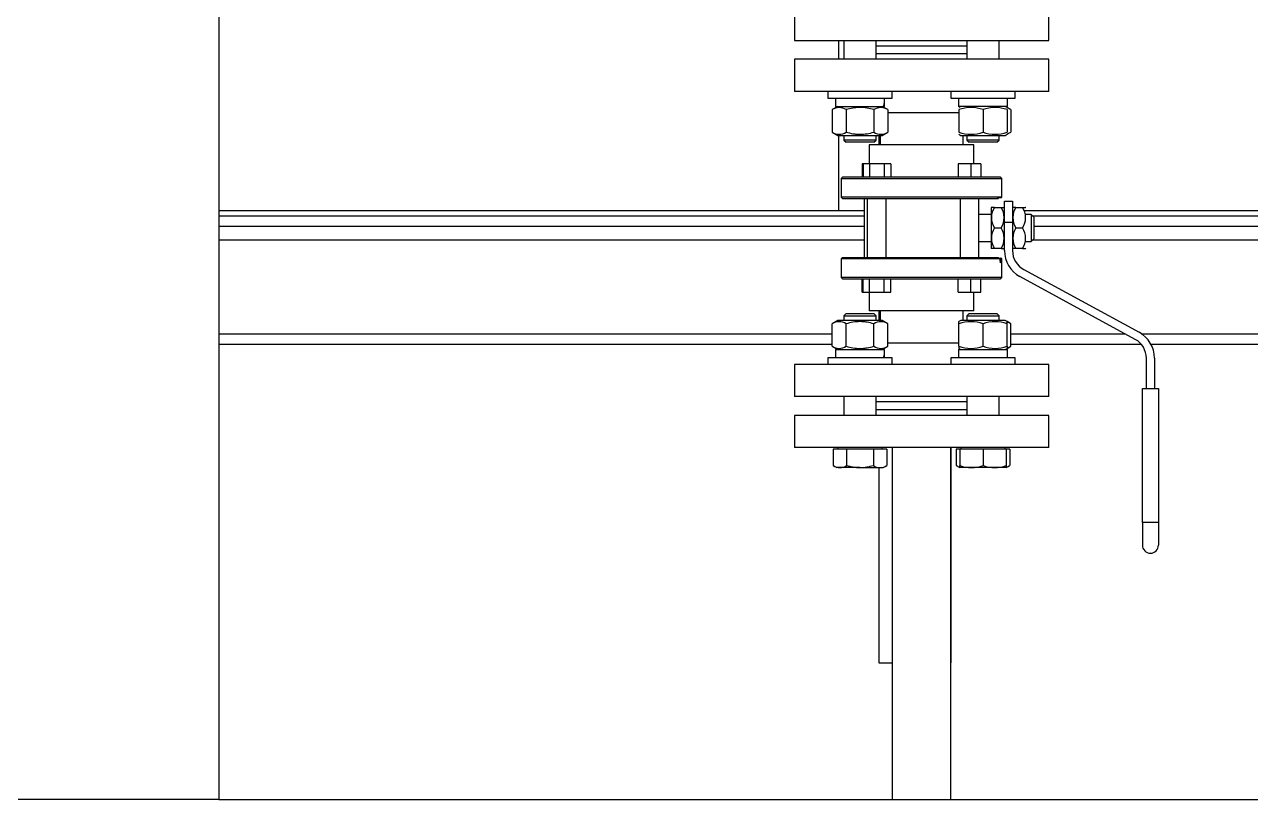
# Model space of a CAD drawing. Extents: x -681219 to -550379, y -242630 to -158199.
# Drawn here: x -636433 to -635577, y -179156 to -178615 of the extents above; entities that cross this region are included whole.
import ezdxf

# ---------------------------------------------------------------- set-up
doc = ezdxf.new("R2010")
doc.units = 0
doc.header["$LTSCALE"] = 1000
for name, color, linetype in [('$TD_AUDIT_GENERATED_(24C)', 7, 'CONTINUOUS'), ('$TD_AUDIT_GENERATED_(2AE)', 7, 'CONTINUOUS'), ('$TD_AUDIT_GENERATED_(2E8)', 7, 'CONTINUOUS'), ('$TD_AUDIT_GENERATED_(352)', 7, 'CONTINUOUS'), ('12_GB93', 7, 'CONTINUOUS'), ('12_GB97.1', 7, 'CONTINUOUS'), ('DN15-PN1.6_GB911', 7, 'CONTINUOUS'), ('M12_GB6170', 7, 'CONTINUOUS'), ('M12×50_GB5782', 7, 'CONTINUOUS'), ('MYGL011000391', 7, 'CONTINUOUS'), ('MYGL165_070301', 7, 'CONTINUOUS'), ('MYGL165_080101', 7, 'CONTINUOUS'), ('球阀DN15法兰不锈钢', 7, 'CONTINUOUS')]:
    doc.layers.add(name, color=color, linetype=linetype)

msp = doc.modelspace()

# ---------------------------------------------------------------- linework, layer by layer
at = {"layer": '$TD_AUDIT_GENERATED_(24C)', "color": 7, "linetype": 'Continuous'}
msp.add_line((-636297.343, -179156.4514), (-633926.6863, -179156.4514), dxfattribs=at)
at = {"layer": '$TD_AUDIT_GENERATED_(2AE)', "color": 7, "linetype": 'Continuous'}
for p, q in [((-636297.343, -177720.0298), (-636297.343, -179156.4514)), ((-636297.343, -179156.4514), (-636437.6186, -179156.4514))]:
    msp.add_line(p, q, dxfattribs=at)
at = {"layer": '$TD_AUDIT_GENERATED_(2E8)', "color": 7, "linetype": 'Continuous'}
for p, q in [((-636297.343, -178744.9765), (-635846.4151, -178744.9765)), ((-636297.343, -178748.7172), (-635846.4151, -178748.7172)), ((-635734.9628, -178744.9765), (-633926.6863, -178744.9765)), ((-635728.7595, -178748.7172), (-633926.6863, -178748.7172)), ((-635846.4151, -178756.1985), (-636297.343, -178756.1985)), ((-633926.6863, -178756.1985), (-635727.8243, -178756.1985)), ((-635846.4151, -178765.5502), (-636297.343, -178765.5502)), ((-634749.6362, -178765.5502), (-635728.7595, -178765.5502)), ((-636297.343, -178831.0122), (-635868.7986, -178831.0122)), ((-635743.9587, -178831.0122), (-635664.3516, -178831.0122)), ((-635652.8033, -178831.0122), (-634749.6362, -178831.0122)), ((-635868.7986, -178838.4935), (-636297.343, -178838.4935)), ((-635652.7771, -178838.4935), (-635743.9587, -178838.4935)), ((-634749.6362, -178838.4935), (-635646.0496, -178838.4935))]:
    msp.add_line(p, q, dxfattribs=at)
at = {"layer": '$TD_AUDIT_GENERATED_(352)', "color": 7, "linetype": 'Continuous'}
for p, q in [((-635864.3592, -178626.2099), (-635864.3592, -178639.3023)), ((-635864.3592, -178692.4199), (-635864.3592, -178744.9765))]:
    msp.add_line(p, q, dxfattribs=at)
at = {"layer": '12_GB93', "color": 7, "linetype": 'Continuous'}
for p, q in [((-635866.568, -178666.4222), (-635866.568, -178672.2202)), ((-635832.1537, -178672.2202), (-635832.1537, -178671.3711)), ((-635780.6035, -178666.4222), (-635780.6035, -178672.2202)), ((-635746.1893, -178672.2202), (-635746.1893, -178666.4222)), ((-635866.568, -178672.2202), (-635832.8808, -178672.2202)), ((-635832.1747, -178672.2202), (-635832.8808, -178672.2202)), ((-635746.1893, -178672.2202), (-635780.6035, -178672.2202)), ((-635866.568, -178842.0472), (-635832.1537, -178842.0472)), ((-635866.568, -178842.0472), (-635866.568, -178847.8452)), ((-635833.837, -178842.0472), (-635832.8808, -178842.0472)), ((-635780.6035, -178842.0472), (-635746.1893, -178842.0472)), ((-635780.6035, -178842.0472), (-635780.6035, -178847.8452)), ((-635746.1893, -178847.8452), (-635746.1893, -178842.0472)), ((-635832.1537, -178847.8452), (-635832.1537, -178846.9961))]:
    msp.add_line(p, q, dxfattribs=at)
for centre, start, end in [((-635849.3609, -178667.2713), 343.285053, 2.8284743), ((-635849.3609, -178671.3711), 357.1715257, 6.8420175), ((-635849.3609, -178842.8963), 343.285053, 2.8284743), ((-635849.3609, -178846.9961), 357.1715257, 6.8420175)]:
    msp.add_arc(centre, 17.2071, start, end, dxfattribs=at)
at = {"layer": '12_GB97.1', "color": 7, "linetype": 'Continuous'}
for p, q in [((-635871.805, -178661.7463), (-635871.805, -178666.4222)), ((-635826.9168, -178666.4222), (-635826.9168, -178661.7463)), ((-635785.8405, -178661.7463), (-635785.8405, -178666.4222)), ((-635740.9523, -178666.4222), (-635740.9523, -178661.7463)), ((-635871.805, -178666.4222), (-635826.9168, -178666.4222)), ((-635785.8405, -178666.4222), (-635740.9523, -178666.4222)), ((-635826.9168, -178847.8452), (-635871.805, -178847.8452)), ((-635871.805, -178847.8452), (-635871.805, -178852.5211)), ((-635826.9168, -178852.5211), (-635826.9168, -178847.8452)), ((-635740.9523, -178847.8452), (-635785.8405, -178847.8452)), ((-635785.8405, -178847.8452), (-635785.8405, -178852.5211)), ((-635740.9523, -178852.5211), (-635740.9523, -178847.8452))]:
    msp.add_line(p, q, dxfattribs=at)
at = {"layer": 'DN15-PN1.6_GB911', "color": 7, "linetype": 'Continuous'}
for p, q in [((-635895.2198, -178603.7658), (-635895.2198, -178626.2099)), ((-635717.5375, -178626.2099), (-635717.5375, -178603.7658)), ((-635895.2198, -178626.2099), (-635717.5375, -178626.2099)), ((-635838.1388, -178629.9505), (-635774.6184, -178629.9505)), ((-635774.6184, -178884.3169), (-635838.1388, -178884.3169)), ((-635717.5375, -178888.0575), (-635895.2198, -178888.0575)), ((-635895.2198, -178888.0575), (-635895.2198, -178910.5016)), ((-635717.5375, -178910.5016), (-635717.5375, -178888.0575)), ((-635717.5375, -178910.5016), (-635895.2198, -178910.5016))]:
    msp.add_line(p, q, dxfattribs=at)
at = {"layer": 'M12_GB6170', "color": 7, "linetype": 'Continuous'}
for p, q in [((-635864.8847, -178672.2202), (-635868.7986, -178674.48)), ((-635868.7986, -178674.48), (-635868.7986, -178690.1602)), ((-635859.0797, -178674.4798), (-635859.0797, -178690.1604)), ((-635839.642, -178674.4798), (-635839.642, -178690.1604)), ((-635829.9232, -178674.48), (-635833.837, -178672.2202)), ((-635829.9232, -178674.48), (-635829.9232, -178690.1602)), ((-635778.9202, -178672.2202), (-635780.2295, -178672.9762)), ((-635780.2295, -178674.4798), (-635780.2295, -178690.1604)), ((-635763.3964, -178674.48), (-635763.3964, -178690.1602)), ((-635746.5633, -178672.9762), (-635747.8726, -178672.2202)), ((-635743.9587, -178674.48), (-635746.5633, -178672.9762)), ((-635746.5633, -178674.4798), (-635746.5633, -178690.1604)), ((-635743.9587, -178674.48), (-635743.9587, -178690.1602)), ((-635868.7986, -178690.1602), (-635864.8847, -178692.4199)), ((-635864.8847, -178692.4199), (-635833.837, -178692.4199)), ((-635833.837, -178692.4199), (-635829.9232, -178690.1602)), ((-635780.2295, -178691.664), (-635778.9202, -178692.4199)), ((-635778.9202, -178692.4199), (-635747.8726, -178692.4199)), ((-635747.8726, -178692.4199), (-635746.5633, -178691.664)), ((-635746.5633, -178691.664), (-635743.9587, -178690.1602)), ((-635864.8847, -178821.8475), (-635868.7986, -178824.1072)), ((-635868.7986, -178839.7874), (-635868.7986, -178824.1072)), ((-635833.837, -178821.8475), (-635864.8847, -178821.8475)), ((-635859.0797, -178839.7877), (-635859.0797, -178824.107)), ((-635839.642, -178839.7877), (-635839.642, -178824.107)), ((-635829.9232, -178824.1072), (-635833.837, -178821.8475)), ((-635829.9232, -178839.7874), (-635829.9232, -178824.1072)), ((-635778.9202, -178821.8475), (-635780.2295, -178822.6034)), ((-635780.2295, -178824.107), (-635780.2295, -178822.6034)), ((-635780.2295, -178839.7877), (-635780.2295, -178824.107)), ((-635747.8726, -178821.8475), (-635778.9202, -178821.8475)), ((-635763.3964, -178839.7874), (-635763.3964, -178824.1072)), ((-635746.5633, -178822.6034), (-635747.8726, -178821.8475)), ((-635746.5633, -178824.107), (-635746.5633, -178822.6034)), ((-635743.9587, -178824.1072), (-635746.5633, -178822.6034)), ((-635746.5633, -178839.7877), (-635746.5633, -178824.107)), ((-635743.9587, -178839.7874), (-635743.9587, -178824.1072)), ((-635868.7986, -178839.7874), (-635864.8847, -178842.0472)), ((-635833.837, -178842.0472), (-635829.9232, -178839.7874)), ((-635780.2295, -178839.7877), (-635780.2295, -178841.2913)), ((-635780.2295, -178841.2913), (-635778.9202, -178842.0472)), ((-635747.8726, -178842.0472), (-635746.5633, -178841.2913)), ((-635746.5633, -178841.2913), (-635743.9587, -178839.7874)), ((-635746.5633, -178839.7877), (-635746.5633, -178841.2913))]:
    msp.add_line(p, q, dxfattribs=at)
for centre, radius, start, end in [((-635863.939, -178681.6955), 8.6994, 56.0428623, 123.9600488), ((-635834.7828, -178681.6955), 8.6994, 56.0398026, 123.9572863), ((-635771.8133, -178697.4981), 24.5087, 69.9144081, 110.0839111), ((-635754.9795, -178697.4982), 24.5088, 69.9161491, 110.0855317), ((-635748.8183, -178681.6955), 8.6994, 56.0398026, 74.7226153), ((-635863.939, -178682.9447), 8.6994, 236.0398026, 303.9572863), ((-635834.7828, -178682.9446), 8.6994, 236.0428623, 303.9600488), ((-635771.8133, -178667.142), 24.5088, 249.9161491, 290.0855317), ((-635754.9795, -178667.1421), 24.5087, 249.9144081, 290.0839111), ((-635748.8183, -178682.9446), 8.6994, 288.3903207, 303.9600488), ((-635863.939, -178831.3228), 8.6994, 56.0428623, 123.9600488), ((-635834.7828, -178831.3227), 8.6994, 56.0398026, 123.9572863), ((-635771.8133, -178847.1254), 24.5087, 69.9144081, 110.0839111), ((-635754.9795, -178847.1254), 24.5088, 69.9161491, 110.0855317), ((-635748.8183, -178831.3227), 8.6994, 56.0398026, 74.7226153), ((-635863.939, -178832.5719), 8.6994, 236.0398026, 303.9572863), ((-635834.7828, -178832.5719), 8.6994, 236.0428623, 303.9600488), ((-635771.8133, -178816.7692), 24.5088, 249.9161491, 290.0855317), ((-635754.9795, -178816.7693), 24.5087, 249.9144081, 290.0839111), ((-635748.8183, -178832.5719), 8.6994, 285.2184712, 303.9600488)]:
    msp.add_arc(centre, radius, start, end, dxfattribs=at)
for points, knots in [([(-635839.642, -178674.4798), (-635841.2228, -178674.0234), (-635842.8422, -178673.6405), (-635846.089, -178673.1171), (-635847.7212, -178672.976), (-635850.1849, -178672.9762), (-635851.0087, -178673.0112), (-635852.6613, -178673.15), (-635853.4826, -178673.2532), (-635855.917, -178673.6485), (-635857.5088, -178674.0262), (-635859.0797, -178674.4798)], [0, 0, 0, 0, 0.25, 0.25, 0.5, 0.5, 0.625, 0.625, 0.75, 0.75, 1, 1, 1, 1]), ([(-635859.0797, -178690.1604), (-635857.5088, -178690.6139), (-635855.917, -178690.9917), (-635853.4826, -178691.387), (-635852.6613, -178691.4902), (-635851.0087, -178691.629), (-635850.1849, -178691.6639), (-635847.7212, -178691.6642), (-635846.089, -178691.5231), (-635842.8422, -178690.9997), (-635841.2228, -178690.6168), (-635839.642, -178690.1604)], [0, 0, 0, 0, 0.25, 0.25, 0.375, 0.375, 0.5, 0.5, 0.75, 0.75, 1, 1, 1, 1]), ([(-635839.642, -178824.107), (-635841.213, -178823.6535), (-635842.8047, -178823.2757), (-635845.2392, -178822.8804), (-635846.0604, -178822.7772), (-635847.713, -178822.6384), (-635848.5368, -178822.6035), (-635851.0006, -178822.6032), (-635852.6327, -178822.7443), (-635855.8795, -178823.2678), (-635857.4989, -178823.6506), (-635859.0797, -178824.107)], [0, 0, 0, 0, 0.25, 0.25, 0.375, 0.375, 0.5, 0.5, 0.75, 0.75, 1, 1, 1, 1]), ([(-635859.0797, -178839.7877), (-635857.4989, -178840.244), (-635855.8795, -178840.6269), (-635852.6327, -178841.1504), (-635851.0006, -178841.2914), (-635848.5368, -178841.2912), (-635847.713, -178841.2562), (-635846.0604, -178841.1175), (-635845.2392, -178841.0143), (-635842.8047, -178840.619), (-635841.213, -178840.2412), (-635839.642, -178839.7877)], [0, 0, 0, 0, 0.25, 0.25, 0.5, 0.5, 0.625, 0.625, 0.75, 0.75, 1, 1, 1, 1])]:
    msp.add_open_spline(points, degree=3, knots=knots, dxfattribs=at)
at = {"layer": 'M12×50_GB5782', "color": 7, "linetype": 'Continuous'}
for p, q in [((-635860.5829, -178626.2099), (-635860.5829, -178639.3023)), ((-635838.1388, -178639.3023), (-635838.1388, -178626.2099)), ((-635774.6184, -178626.2099), (-635774.6184, -178639.3023)), ((-635752.1743, -178639.3023), (-635752.1743, -178626.2099)), ((-635860.5829, -178692.4199), (-635860.5829, -178695.7117)), ((-635838.1388, -178695.7117), (-635860.5829, -178695.7117)), ((-635860.5829, -178695.7117), (-635859.0118, -178697.2828)), ((-635839.7099, -178697.2828), (-635859.0118, -178697.2828)), ((-635839.7099, -178697.2828), (-635838.1388, -178695.7117)), ((-635838.1388, -178695.7117), (-635838.1388, -178692.4199)), ((-635774.6184, -178692.4199), (-635774.6184, -178695.7117)), ((-635752.1743, -178695.7117), (-635774.6184, -178695.7117)), ((-635774.6184, -178695.7117), (-635773.0473, -178697.2828)), ((-635753.7454, -178697.2828), (-635773.0473, -178697.2828)), ((-635753.7454, -178697.2828), (-635752.1743, -178695.7117)), ((-635752.1743, -178695.7117), (-635752.1743, -178692.4199)), ((-635859.0118, -178816.9846), (-635860.5829, -178818.5557)), ((-635859.0118, -178816.9846), (-635839.7099, -178816.9846)), ((-635838.1388, -178818.5557), (-635839.7099, -178816.9846)), ((-635773.0473, -178816.9846), (-635774.6184, -178818.5557)), ((-635773.0473, -178816.9846), (-635753.7454, -178816.9846)), ((-635752.1743, -178818.5557), (-635753.7454, -178816.9846)), ((-635860.5829, -178818.5557), (-635838.1388, -178818.5557)), ((-635860.5829, -178818.5557), (-635860.5829, -178821.8475)), ((-635838.1388, -178821.8475), (-635838.1388, -178818.5557)), ((-635774.6184, -178818.5557), (-635752.1743, -178818.5557)), ((-635774.6184, -178818.5557), (-635774.6184, -178821.8475)), ((-635752.1743, -178821.8475), (-635752.1743, -178818.5557)), ((-635860.5829, -178874.9652), (-635860.5829, -178888.0575)), ((-635838.1388, -178888.0575), (-635838.1388, -178874.9652)), ((-635774.6184, -178874.9652), (-635774.6184, -178888.0575)), ((-635752.1743, -178888.0575), (-635752.1743, -178874.9652)), ((-635864.8847, -178910.5016), (-635864.8847, -178911.6238)), ((-635833.837, -178911.6238), (-635833.837, -178910.5016)), ((-635778.9202, -178910.5016), (-635778.9202, -178911.6238)), ((-635747.8726, -178911.6238), (-635747.8726, -178910.5016)), ((-635858.7266, -178911.6238), (-635868.0923, -178911.6238)), ((-635868.0923, -178911.6238), (-635868.0923, -178923.08)), ((-635858.7266, -178911.6238), (-635858.7266, -178923.0802)), ((-635839.9951, -178911.6238), (-635858.7266, -178911.6238)), ((-635830.6294, -178911.6238), (-635839.9951, -178911.6238)), ((-635839.9951, -178911.6238), (-635839.9951, -178923.0802)), ((-635830.6294, -178911.6238), (-635830.6294, -178923.08)), ((-635779.6178, -178911.6238), (-635782.1278, -178911.6238)), ((-635782.1278, -178911.6238), (-635782.1278, -178923.08)), ((-635763.3964, -178911.6238), (-635779.6178, -178911.6238)), ((-635779.6178, -178911.6238), (-635779.6178, -178923.0802)), ((-635747.1749, -178911.6238), (-635763.3964, -178911.6238)), ((-635763.3964, -178911.6238), (-635763.3964, -178923.08)), ((-635747.1749, -178911.6238), (-635747.1749, -178923.0802)), ((-635744.6649, -178911.6238), (-635747.1749, -178911.6238)), ((-635744.6649, -178911.6238), (-635744.6649, -178923.08)), ((-635868.0923, -178923.08), (-635865.5823, -178924.5292)), ((-635849.3609, -178924.5292), (-635865.5823, -178924.5292)), ((-635849.3609, -178924.5292), (-635833.1394, -178924.5292)), ((-635833.1394, -178924.5292), (-635830.6294, -178923.08)), ((-635782.1278, -178923.08), (-635779.6178, -178924.5292)), ((-635779.6178, -178924.5292), (-635779.6178, -178923.0802)), ((-635747.1749, -178924.5292), (-635779.6178, -178924.5292)), ((-635747.1749, -178924.5292), (-635744.6649, -178923.08)), ((-635747.1749, -178923.0802), (-635747.1749, -178924.5292))]:
    msp.add_line(p, q, dxfattribs=at)
for centre, radius, start, end in [((-635863.4093, -178916.1267), 8.3833, 236.0398026, 303.9572862), ((-635835.3125, -178916.1266), 8.3833, 236.0428623, 303.9600488), ((-635777.4448, -178916.1267), 8.3833, 236.0398026, 254.7226159), ((-635771.5074, -178900.8982), 23.6183, 249.9161492, 290.0855316), ((-635755.2853, -178900.8982), 23.6182, 249.9144082, 290.0839111), ((-635749.348, -178916.1266), 8.3833, 285.2184717, 303.9600488)]:
    msp.add_arc(centre, radius, start, end, dxfattribs=at)
for points in [[(-635858.7266, -178923.0802), (-635857.2033, -178923.52), (-635855.6432, -178923.8888), (-635852.5159, -178924.3931), (-635850.9435, -178924.5292), (-635849.3609, -178924.5292)], [(-635849.3609, -178924.5292), (-635847.7773, -178924.5292), (-635846.1721, -178924.3894), (-635843.0438, -178923.8815), (-635841.5095, -178923.5174), (-635839.9951, -178923.0802)]]:
    msp.add_open_spline(points, degree=3, knots=[0, 0, 0, 0, 0.5, 0.5, 1, 1, 1, 1], dxfattribs=at)
at = {"layer": 'MYGL011000391', "color": 7, "linetype": 'Continuous'}
msp.add_line((-635836.3041, -178692.4199), (-635836.3041, -178699.1531), dxfattribs=at)
at = {"layer": 'MYGL165_070301', "color": 7, "linetype": 'Continuous'}
for p, q in [((-635826.9524, -178910.5016), (-635826.9524, -179156.4514)), ((-635785.8049, -179156.4514), (-635785.8049, -178910.5016))]:
    msp.add_line(p, q, dxfattribs=at)
at = {"layer": 'MYGL165_080101', "color": 7, "linetype": 'Continuous'}
for p, q in [((-635836.1739, -178692.4199), (-635836.1739, -178699.1531)), ((-635836.1739, -178815.1143), (-635836.1739, -178821.8475)), ((-635785.6747, -179061.0641), (-635785.6747, -178910.5016)), ((-635836.1739, -178924.5292), (-635836.1739, -179061.0641)), ((-635836.1739, -179061.0641), (-635826.9524, -179061.0641)), ((-635785.8049, -179061.0641), (-635785.6747, -179061.0641))]:
    msp.add_line(p, q, dxfattribs=at)
at = {"layer": '球阀DN15法兰不锈钢', "color": 7, "linetype": 'Continuous'}
for p, q in [((-635774.6184, -178635.5616), (-635838.1388, -178635.5616)), ((-635717.5375, -178639.3023), (-635895.2198, -178639.3023)), ((-635895.2198, -178639.3023), (-635895.2198, -178661.7463)), ((-635717.5375, -178661.7463), (-635717.5375, -178639.3023)), ((-635717.5375, -178661.7463), (-635895.2198, -178661.7463)), ((-635780.2295, -178676.7091), (-635829.9232, -178676.7091)), ((-635835.3689, -178692.4199), (-635835.3689, -178699.1531)), ((-635777.3883, -178699.1531), (-635777.3883, -178692.4199)), ((-635769.907, -178699.1531), (-635842.8503, -178699.1531)), ((-635842.8503, -178699.1531), (-635842.8503, -178712.2455)), ((-635769.907, -178712.2455), (-635769.907, -178699.1531)), ((-635847.0449, -178712.2455), (-635847.7876, -178712.2455)), ((-635847.7876, -178712.2455), (-635847.7876, -178721.5972)), ((-635842.6156, -178712.2455), (-635847.0449, -178712.2455)), ((-635847.0449, -178712.2455), (-635847.0449, -178721.5972)), ((-635832.4916, -178712.2455), (-635842.6156, -178712.2455)), ((-635842.6156, -178712.2455), (-635842.6156, -178721.5972)), ((-635827.746, -178712.2455), (-635832.4916, -178712.2455)), ((-635832.4916, -178712.2455), (-635832.4916, -178721.5972)), ((-635827.746, -178712.2455), (-635827.746, -178721.5972)), ((-635771.9299, -178712.2455), (-635780.7884, -178712.2455)), ((-635780.7884, -178712.2455), (-635780.7884, -178721.5972)), ((-635764.9697, -178712.2455), (-635771.9299, -178712.2455)), ((-635771.9299, -178712.2455), (-635771.9299, -178721.5972)), ((-635764.9697, -178712.2455), (-635764.9697, -178721.5972)), ((-635861.5537, -178721.5972), (-635862.4888, -178722.5324)), ((-635862.4888, -178722.5324), (-635750.2684, -178722.5324)), ((-635862.4888, -178722.5324), (-635862.4888, -178735.6248)), ((-635751.2036, -178721.5972), (-635861.5537, -178721.5972)), ((-635750.2684, -178722.5324), (-635751.2036, -178721.5972)), ((-635750.2684, -178735.6248), (-635750.2684, -178722.5324)), ((-635751.5325, -178735.6248), (-635862.4888, -178735.6248)), ((-635862.4888, -178735.6248), (-635861.5537, -178736.56)), ((-635861.5537, -178736.56), (-635753.6128, -178736.56)), ((-635846.4151, -178736.56), (-635846.4151, -178777.7075)), ((-635844.2697, -178736.56), (-635844.2697, -178777.7075)), ((-635831.1485, -178777.7075), (-635831.1485, -178736.56)), ((-635779.4633, -178736.56), (-635779.4633, -178777.7075)), ((-635766.3422, -178777.7075), (-635766.3422, -178736.56)), ((-635753.1558, -178736.1227), (-635753.6128, -178736.56)), ((-635753.6128, -178736.56), (-635752.8014, -178736.56)), ((-635752.1055, -178736.1227), (-635753.1558, -178736.1227)), ((-635752.8014, -178736.56), (-635752.3512, -178736.1227)), ((-635751.5325, -178735.6248), (-635752.1055, -178736.1227)), ((-635751.6779, -178736.1227), (-635752.1055, -178736.1227)), ((-635750.7663, -178736.1227), (-635751.6779, -178736.1227)), ((-635751.3354, -178735.6248), (-635750.2684, -178735.6248)), ((-635750.7663, -178736.1227), (-635750.2684, -178735.6248)), ((-635748.3981, -178738.4303), (-635742.787, -178738.4303)), ((-635748.3981, -178753.393), (-635748.3981, -178738.4303)), ((-635742.787, -178738.4303), (-635742.787, -178753.393)), ((-635757.7498, -178747.782), (-635766.3422, -178747.782)), ((-635757.5627, -178742.7321), (-635757.7498, -178742.9191)), ((-635757.7498, -178742.9191), (-635757.7498, -178771.3483)), ((-635755.3348, -178742.7321), (-635757.5627, -178742.7321)), ((-635755.3348, -178742.7321), (-635750.813, -178742.7321)), ((-635750.813, -178742.7321), (-635748.5851, -178742.7321)), ((-635748.3981, -178742.9191), (-635748.5851, -178742.7321)), ((-635742.6, -178742.7321), (-635742.787, -178742.9191)), ((-635740.3721, -178742.7321), (-635742.6, -178742.7321)), ((-635740.3721, -178742.7321), (-635735.8503, -178742.7321)), ((-635735.8503, -178742.7321), (-635733.6224, -178742.7321)), ((-635733.4353, -178742.9191), (-635733.6224, -178742.7321)), ((-635729.6947, -178747.782), (-635733.4353, -178747.782)), ((-635729.6947, -178747.782), (-635729.6947, -178766.4854)), ((-635727.8243, -178749.6523), (-635729.6947, -178747.782)), ((-635755.3348, -178757.1337), (-635750.813, -178757.1337)), ((-635742.787, -178753.393), (-635748.3981, -178753.393)), ((-635748.3981, -178772.973), (-635748.3981, -178753.393)), ((-635742.787, -178753.393), (-635742.787, -178772.973)), ((-635740.3721, -178757.1337), (-635735.8503, -178757.1337)), ((-635727.8243, -178749.6523), (-635727.8243, -178764.6151)), ((-635729.6947, -178766.4854), (-635727.8243, -178764.6151)), ((-635766.3422, -178766.4854), (-635757.7498, -178766.4854)), ((-635757.7498, -178771.3483), (-635757.5627, -178771.5353)), ((-635755.3348, -178771.5353), (-635757.5627, -178771.5353)), ((-635750.813, -178771.5353), (-635755.3348, -178771.5353)), ((-635750.813, -178771.5353), (-635748.5878, -178771.5353)), ((-635748.5851, -178771.5353), (-635748.3981, -178771.3483)), ((-635742.787, -178771.3483), (-635742.6, -178771.5353)), ((-635740.3721, -178771.5353), (-635742.6, -178771.5353)), ((-635735.8503, -178771.5353), (-635740.3721, -178771.5353)), ((-635735.8503, -178771.5353), (-635733.625, -178771.5353)), ((-635733.6224, -178771.5353), (-635733.4353, -178771.3483)), ((-635733.4353, -178766.4854), (-635729.6947, -178766.4854)), ((-635861.5537, -178777.7075), (-635862.4888, -178778.6426)), ((-635751.5325, -178778.6426), (-635862.4888, -178778.6426)), ((-635862.4888, -178778.6426), (-635862.4888, -178791.735)), ((-635861.5537, -178777.7075), (-635752.8014, -178777.7075)), ((-635752.8014, -178777.7075), (-635752.3512, -178778.1447)), ((-635752.3512, -178778.1447), (-635752.1055, -178778.1447)), ((-635752.1055, -178778.1447), (-635750.9486, -178778.1447)), ((-635752.1055, -178778.1447), (-635751.5325, -178778.6426)), ((-635751.9265, -178778.3003), (-635750.7853, -178778.3003)), ((-635750.7663, -178778.1447), (-635750.9486, -178778.1447)), ((-635750.7853, -178778.3003), (-635750.9486, -178778.1447)), ((-635750.2684, -178778.6426), (-635750.7663, -178778.1447)), ((-635750.4918, -178778.6426), (-635750.2684, -178778.6426)), ((-635750.2684, -178791.735), (-635750.2684, -178778.6426)), ((-635657.0702, -178834.982), (-635737.6728, -178791.0364)), ((-635734.9868, -178786.11), (-635654.3843, -178830.0557)), ((-635750.2684, -178791.735), (-635862.4888, -178791.735)), ((-635862.4888, -178791.735), (-635861.5537, -178792.6702)), ((-635861.5537, -178792.6702), (-635751.2036, -178792.6702)), ((-635847.7876, -178802.0219), (-635847.7876, -178792.6702)), ((-635847.0449, -178802.0219), (-635847.0449, -178792.6702)), ((-635842.6156, -178802.0219), (-635842.6156, -178792.6702)), ((-635832.4916, -178802.0219), (-635832.4916, -178792.6702)), ((-635827.746, -178802.0219), (-635827.746, -178792.6702)), ((-635780.7884, -178802.0219), (-635780.7884, -178792.6702)), ((-635771.9299, -178802.0219), (-635771.9299, -178792.6702)), ((-635764.9697, -178802.0219), (-635764.9697, -178792.6702)), ((-635751.2036, -178792.6702), (-635750.2684, -178791.735)), ((-635847.7876, -178802.0219), (-635847.0449, -178802.0219)), ((-635847.0449, -178802.0219), (-635842.6156, -178802.0219)), ((-635842.8503, -178802.0219), (-635842.8503, -178815.1143)), ((-635842.6156, -178802.0219), (-635832.4916, -178802.0219)), ((-635832.4916, -178802.0219), (-635827.746, -178802.0219)), ((-635780.7884, -178802.0219), (-635771.9299, -178802.0219)), ((-635771.9299, -178802.0219), (-635764.9697, -178802.0219)), ((-635769.907, -178815.1143), (-635769.907, -178802.0219)), ((-635769.907, -178815.1143), (-635842.8503, -178815.1143)), ((-635835.3689, -178815.1143), (-635835.3689, -178821.8475)), ((-635777.3883, -178821.8475), (-635777.3883, -178815.1143)), ((-635780.3305, -178837.5584), (-635829.9232, -178837.5584)), ((-635649.27, -178869.3541), (-635649.27, -178848.1191)), ((-635643.659, -178848.1191), (-635643.659, -178869.3541)), ((-635717.5375, -178852.5211), (-635895.2198, -178852.5211)), ((-635895.2198, -178852.5211), (-635895.2198, -178874.9652)), ((-635717.5375, -178874.9652), (-635717.5375, -178852.5211)), ((-635717.5375, -178874.9652), (-635895.2198, -178874.9652)), ((-635652.0755, -178869.3541), (-635640.8535, -178869.3541)), ((-635652.0755, -178962.8712), (-635652.0755, -178869.3541)), ((-635640.8535, -178869.3541), (-635640.8535, -178962.8712)), ((-635774.6184, -178878.7058), (-635838.1388, -178878.7058)), ((-635640.8535, -178962.8712), (-635652.0755, -178962.8712)), ((-635652.0755, -178962.8712), (-635652.0755, -178978.7691)), ((-635640.8535, -178962.8712), (-635640.8535, -178978.7691))]:
    msp.add_line(p, q, dxfattribs=at)
for centre, radius, start, end in [((-635744.6644, -178749.9329), 12.8728, 145.9868995, 214.0131005), ((-635744.6383, -178749.9329), 12.8944, 146.05178, 213.94822), ((-635761.4834, -178749.9329), 12.8728, 325.9868995, 34.0131005), ((-635761.4834, -178749.9329), 12.8728, 325.9868205, 34.0131795), ((-635729.7017, -178749.9329), 12.8728, 145.9868995, 214.0131005), ((-635729.6756, -178749.9329), 12.8944, 146.05178, 213.94822), ((-635746.5207, -178749.9329), 12.8728, 325.9868995, 34.0131005), ((-635746.5207, -178749.9329), 12.8728, 325.9868205, 34.0131795), ((-635744.6645, -178764.3345), 12.8728, 145.9868205, 214.0131795), ((-635744.6383, -178764.3345), 12.8944, 146.05178, 213.94822), ((-635761.4834, -178764.3345), 12.8728, 325.9868205, 34.0131795), ((-635761.5095, -178764.3345), 12.8944, 326.05178, 33.94822), ((-635729.7017, -178764.3345), 12.8728, 145.9868205, 214.0131795), ((-635729.6756, -178764.3345), 12.8944, 146.05178, 213.94822), ((-635746.5207, -178764.3345), 12.8728, 325.9868205, 34.0131795), ((-635746.5468, -178764.3345), 12.8944, 326.05178, 33.94822), ((-635727.8243, -178772.973), 20.5737, 180, 241.4001527), ((-635727.8243, -178772.973), 14.9627, 180, 241.4001527), ((-635664.2327, -178848.1191), 20.5737, 0, 61.4001527), ((-635664.2327, -178848.1191), 14.9627, 0, 61.4001527), ((-635646.4645, -178978.7691), 5.611, 180, 0)]:
    msp.add_arc(centre, radius, start, end, dxfattribs=at)
for centre, major_axis, ratio, start_param, end_param in [((-635806.3786, -178717.0011), (61.02, 0), 0.70710689, -0.45912942, -0.44629709), ((-635806.3786, -178741.9124), (56.1102, 0), 0.57735028, 0.19532918, 0.20832941), ((-635806.3786, -178799.1557), (0, 97.1857), 0.57735027, -1.38921037, -1.35812568), ((-635806.3786, -178775.7547), (56.1102, 0), 0.57735027, 6.10159934, 6.19392146)]:
    msp.add_ellipse(centre, major_axis=major_axis, ratio=ratio, start_param=start_param, end_param=end_param, dxfattribs=at)
for points in [[(-635751.4816, -178735.2122), (-635751.5068, -178735.4186), (-635751.5325, -178735.6248)], [(-635750.4918, -178778.6426), (-635750.6375, -178778.471), (-635750.7853, -178778.3003)]]:
    msp.add_open_spline(points, degree=2, dxfattribs=at)

doc.saveas('drawing.dxf')
